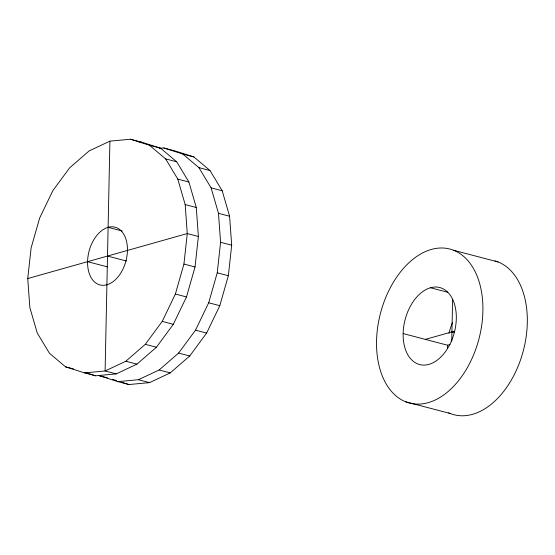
<?xml version="1.0" encoding="UTF-8"?>
<svg xmlns="http://www.w3.org/2000/svg" width="555" height="555" viewBox="0 0 555 555"><rect width="100%" height="100%" fill="white"/><g stroke="black" fill="none" stroke-linecap="round" stroke-linejoin="round"><path stroke-width="0.83" d="M109.918 141.136L105.103 370.976L116.21 373.89L136.932 364.149L156.413 347.243L173.313 324.321L186.487 296.946L195.034 266.983L198.378 236.472L196.283 207.494L188.894 182.026L176.719 161.803L160.582 148.199L141.581 142.142L130.481 139.229L109.918 141.136L89.195 150.87L69.715 167.776L52.815 190.698L39.641 218.073L31.094 248.036L27.75 278.548L29.845 307.525L37.234 332.993L49.409 353.223L65.546 366.827L84.54 372.884L95.647 375.797L116.21 373.89M451.735 341.256L452.609 299.54M84.54 372.884L105.103 370.976L125.832 361.236L145.306 344.329L162.213 321.407L175.387 294.032L183.934 264.069L187.271 233.558L185.176 204.58L177.794 179.112L165.612 158.883L149.475 145.278L130.481 139.229M107.58 377.858L98.852 375.568L117.847 381.625L138.41 379.717L159.139 369.977L178.613 353.077L195.52 330.149L208.694 302.773L217.241 272.81L220.578 242.299L218.483 213.321L211.101 187.854L198.919 167.631L182.782 154.026L163.787 147.97L159.507 148.365M117.847 381.625L128.954 384.539L149.517 382.631L170.239 372.898L189.72 355.991L206.62 333.069L219.794 305.687L228.341 275.724L231.685 245.213L229.59 216.242L222.201 190.767L210.026 170.545L193.889 156.94L174.887 150.884L163.787 147.97M27.75 278.548L187.271 233.558L198.378 236.472M425.345 339.389L454.427 331.189M403.138 333.562A39.8 25.44 -75.3 0 0 442.328 355.484A39.8 25.44 -75.3 0 0 443.716 289.134A39.8 25.44 -75.3 0 0 403.138 333.562L447.552 345.217L450.043 344.516M139.867 142.302L141.581 142.142M149.475 145.278L160.582 148.199M182.782 154.026L193.889 156.94M165.612 158.883L176.719 161.803M198.919 167.631L210.026 170.545M453.685 250.298A79.601 50.88 -75.3 0 1 458.881 380.258A79.601 50.88 -75.3 0 1 376.609 347.624A79.601 50.88 -75.3 0 1 453.685 250.298L498.099 261.96M177.794 179.112L188.894 182.026M211.101 187.854L222.201 190.767M185.176 204.58L196.283 207.494M218.483 213.321L229.59 216.242M430.527 287.754L447.802 292.284M220.578 242.299L231.685 245.213M108.114 227.321L122.093 230.991M451.93 331.89L454.399 332.535M183.934 264.069L195.034 266.983M217.241 272.81L228.341 275.724M107.51 256.056L126.429 261.017M87.572 261.676A29.852 19.078 -75.3 0 0 116.959 278.124A29.852 19.078 -75.3 0 0 118 228.362A29.852 19.078 -75.3 0 0 87.572 261.676L107.309 266.858M175.387 294.032L186.487 296.946M208.694 302.773L219.794 305.687M162.213 321.407L173.313 324.321M195.52 330.149L206.62 333.069M405.767 401.82L450.174 413.482M145.306 344.329L156.413 347.243M178.613 353.077L189.72 355.991M125.832 361.236L136.932 364.149M159.139 369.977L170.239 372.898M138.41 379.717L149.517 382.631M65.546 366.827L73.475 368.909M112.436 379.273L116.564 380.591M121.517 382.173L128.954 384.539M85.734 372.634L95.647 375.797M447.58 348.519A39.8 25.44 -75.3 0 1 447.552 345.217M449.016 333.361A39.8 25.44 -75.3 0 1 452.471 322.684M494.949 260.892A79.601 50.88 -75.3 0 1 522.019 355.318A79.601 50.88 -75.3 0 1 448.648 412.83"/></g></svg>
